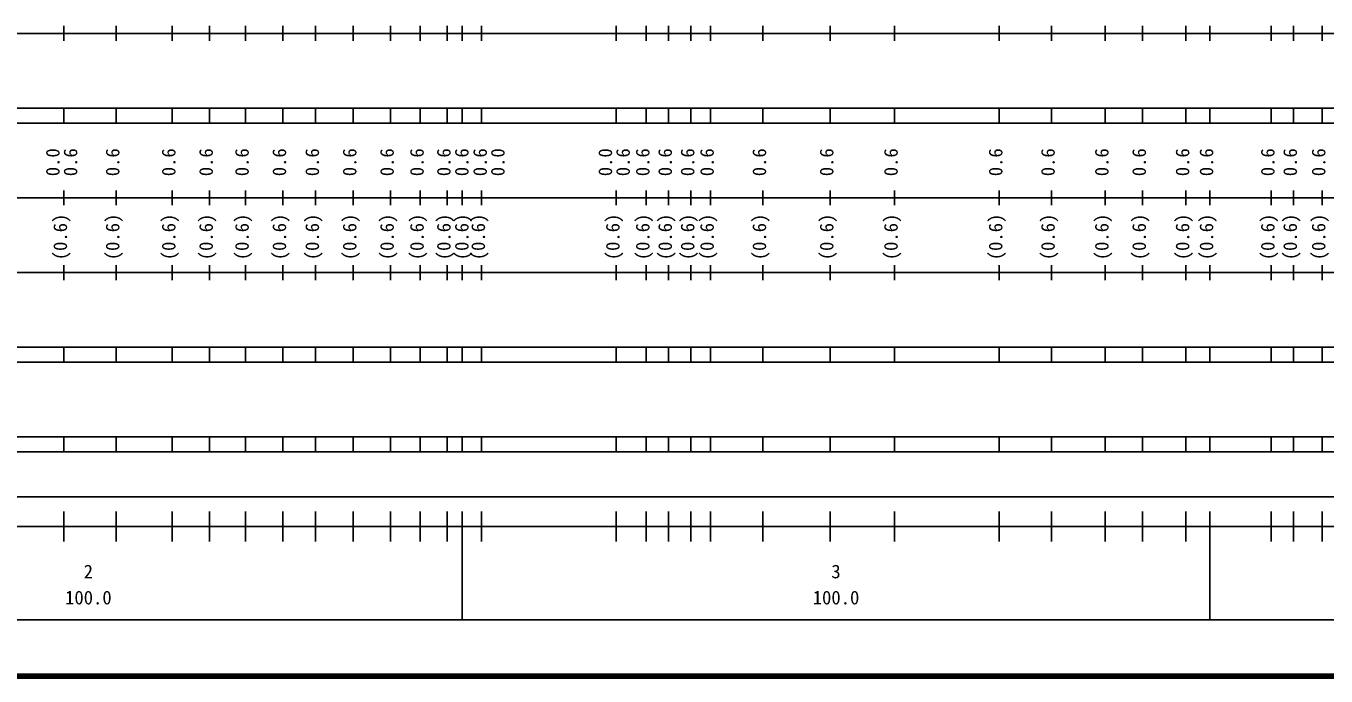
# Model space of a CAD drawing. Units: millimetres on the paper, enlarged 1000 times. Extents: x 40000 to 680000, y 20000 to 380000.
# Drawn here: x 209658 to 383533, y 20000 to 107000 of the extents above; entities that cross this region are included whole.
import ezdxf
from ezdxf.enums import TextEntityAlignment as Align

# ---------------------------------------------------------------- set-up
doc = ezdxf.new("R2010")
doc.units = ezdxf.units.MM
doc.header["$LTSCALE"] = 1000
doc.layers.add('M-TTL', color=2, linetype='Continuous', lineweight=140)
doc.layers.add('M-TTL-BAND', color=7, linetype='Continuous', lineweight=25)
doc.styles.add('ＭＳ ゴシック', font='')
doc.styles.get('ＭＳ ゴシック').set_extended_font_data('MS Gothic')

msp = doc.modelspace()

# ---------------------------------------------------------------- linework, layer by layer
at = {"layer": 'M-TTL'}
msp.add_line((40000, 20000), (680000, 20000), dxfattribs=at)
at = {"layer": 'M-TTL-BAND'}
for p, q in [((214700, 105000), (214700, 107000)), ((221700, 105000), (221700, 107000)), ((229200, 105000), (229200, 107000)), ((234200, 105000), (234200, 107000)), ((239000, 105000), (239000, 107000)), ((244000, 105000), (244000, 107000)), ((248400, 105000), (248400, 107000)), ((253400, 105000), (253400, 107000)), ((258400, 105000), (258400, 107000)), ((262400, 105000), (262400, 107000)), ((266000, 105000), (266000, 107000)), ((268000, 105000), (268000, 107000)), ((270600, 105000), (270600, 107000)), ((288600, 105000), (288600, 107000)), ((292600, 105000), (292600, 107000)), ((295600, 105000), (295600, 107000)), ((298600, 105000), (298600, 107000)), ((301200, 105000), (301200, 107000)), ((308200, 105000), (308200, 107000)), ((317200, 105000), (317200, 107000)), ((325800, 105000), (325800, 107000)), ((339800, 105000), (339800, 107000)), ((346800, 105000), (346800, 107000)), ((354000, 105000), (354000, 107000)), ((359000, 105000), (359000, 107000)), ((364800, 105000), (364800, 107000)), ((368000, 105000), (368000, 107000)), ((376200, 105000), (376200, 107000)), ((379200, 105000), (379200, 107000)), ((383000, 105000), (383000, 107000)), ((46000, 106000), (579000, 106000)), ((40000, 96000), (579000, 96000)), ((214700, 94000), (214700, 96000)), ((221700, 94000), (221700, 96000)), ((229200, 94000), (229200, 96000)), ((234200, 94000), (234200, 96000)), ((239000, 94000), (239000, 96000)), ((244000, 94000), (244000, 96000)), ((248400, 94000), (248400, 96000)), ((253400, 94000), (253400, 96000)), ((258400, 94000), (258400, 96000)), ((262400, 94000), (262400, 96000)), ((266000, 94000), (266000, 96000)), ((268000, 94000), (268000, 96000)), ((270600, 94000), (270600, 96000)), ((288600, 94000), (288600, 96000)), ((292600, 94000), (292600, 96000)), ((295600, 94000), (295600, 96000)), ((298600, 94000), (298600, 96000)), ((301200, 94000), (301200, 96000)), ((308200, 94000), (308200, 96000)), ((317200, 94000), (317200, 96000)), ((325800, 94000), (325800, 96000)), ((339800, 94000), (339800, 96000)), ((346800, 94000), (346800, 96000)), ((354000, 94000), (354000, 96000)), ((359000, 94000), (359000, 96000)), ((364800, 94000), (364800, 96000)), ((368000, 94000), (368000, 96000)), ((376200, 94000), (376200, 96000)), ((379200, 94000), (379200, 96000)), ((383000, 94000), (383000, 96000)), ((40000, 94000), (579000, 94000)), ((49000, 84000), (579000, 84000)), ((214700, 83000), (214700, 85000)), ((221700, 83000), (221700, 85000)), ((229200, 83000), (229200, 85000)), ((234200, 83000), (234200, 85000)), ((239000, 83000), (239000, 85000)), ((244000, 83000), (244000, 85000)), ((248400, 83000), (248400, 85000)), ((253400, 83000), (253400, 85000)), ((258400, 83000), (258400, 85000)), ((262400, 83000), (262400, 85000)), ((266000, 83000), (266000, 85000)), ((268000, 83000), (268000, 85000)), ((270600, 83000), (270600, 85000)), ((288600, 83000), (288600, 85000)), ((292600, 83000), (292600, 85000)), ((295600, 83000), (295600, 85000)), ((298600, 83000), (298600, 85000)), ((301200, 83000), (301200, 85000)), ((308200, 83000), (308200, 85000)), ((317200, 83000), (317200, 85000)), ((325800, 83000), (325800, 85000)), ((339800, 83000), (339800, 85000)), ((346800, 83000), (346800, 85000)), ((354000, 83000), (354000, 85000)), ((359000, 83000), (359000, 85000)), ((364800, 83000), (364800, 85000)), ((368000, 83000), (368000, 85000)), ((376200, 83000), (376200, 85000)), ((379200, 83000), (379200, 85000)), ((383000, 83000), (383000, 85000)), ((214700, 73000), (214700, 75000)), ((221700, 73000), (221700, 75000)), ((229200, 73000), (229200, 75000)), ((234200, 73000), (234200, 75000)), ((239000, 73000), (239000, 75000)), ((244000, 73000), (244000, 75000)), ((248400, 73000), (248400, 75000)), ((253400, 73000), (253400, 75000)), ((258400, 73000), (258400, 75000)), ((262400, 73000), (262400, 75000)), ((266000, 73000), (266000, 75000)), ((268000, 73000), (268000, 75000)), ((270600, 73000), (270600, 75000)), ((288600, 73000), (288600, 75000)), ((292600, 73000), (292600, 75000)), ((295600, 73000), (295600, 75000)), ((298600, 73000), (298600, 75000)), ((301200, 73000), (301200, 75000)), ((308200, 73000), (308200, 75000)), ((317200, 73000), (317200, 75000)), ((325800, 73000), (325800, 75000)), ((339800, 73000), (339800, 75000)), ((346800, 73000), (346800, 75000)), ((354000, 73000), (354000, 75000)), ((359000, 73000), (359000, 75000)), ((364800, 73000), (364800, 75000)), ((368000, 73000), (368000, 75000)), ((376200, 73000), (376200, 75000)), ((379200, 73000), (379200, 75000)), ((383000, 73000), (383000, 75000)), ((40000, 74000), (579000, 74000)), ((40000, 64000), (579000, 64000)), ((214700, 62000), (214700, 64000)), ((221700, 62000), (221700, 64000)), ((229200, 62000), (229200, 64000)), ((234200, 62000), (234200, 64000)), ((239000, 62000), (239000, 64000)), ((244000, 62000), (244000, 64000)), ((248400, 62000), (248400, 64000)), ((253400, 62000), (253400, 64000)), ((258400, 62000), (258400, 64000)), ((262400, 62000), (262400, 64000)), ((266000, 62000), (266000, 64000)), ((268000, 62000), (268000, 64000)), ((270600, 62000), (270600, 64000)), ((288600, 62000), (288600, 64000)), ((292600, 62000), (292600, 64000)), ((295600, 62000), (295600, 64000)), ((298600, 62000), (298600, 64000)), ((301200, 62000), (301200, 64000)), ((308200, 62000), (308200, 64000)), ((317200, 62000), (317200, 64000)), ((325800, 62000), (325800, 64000)), ((339800, 62000), (339800, 64000)), ((346800, 62000), (346800, 64000)), ((354000, 62000), (354000, 64000)), ((359000, 62000), (359000, 64000)), ((364800, 62000), (364800, 64000)), ((368000, 62000), (368000, 64000)), ((376200, 62000), (376200, 64000)), ((379200, 62000), (379200, 64000)), ((383000, 62000), (383000, 64000)), ((40000, 62000), (579000, 62000)), ((40000, 52000), (579000, 52000)), ((214700, 50000), (214700, 52000)), ((221700, 50000), (221700, 52000)), ((229200, 50000), (229200, 52000)), ((234200, 50000), (234200, 52000)), ((239000, 50000), (239000, 52000)), ((244000, 50000), (244000, 52000)), ((248400, 50000), (248400, 52000)), ((253400, 50000), (253400, 52000)), ((258400, 50000), (258400, 52000)), ((262400, 50000), (262400, 52000)), ((266000, 50000), (266000, 52000)), ((268000, 50000), (268000, 52000)), ((270600, 50000), (270600, 52000)), ((288600, 50000), (288600, 52000)), ((292600, 50000), (292600, 52000)), ((295600, 50000), (295600, 52000)), ((298600, 50000), (298600, 52000)), ((301200, 50000), (301200, 52000)), ((308200, 50000), (308200, 52000)), ((317200, 50000), (317200, 52000)), ((325800, 50000), (325800, 52000)), ((339800, 50000), (339800, 52000)), ((346800, 50000), (346800, 52000)), ((354000, 50000), (354000, 52000)), ((359000, 50000), (359000, 52000)), ((364800, 50000), (364800, 52000)), ((368000, 50000), (368000, 52000)), ((376200, 50000), (376200, 52000)), ((379200, 50000), (379200, 52000)), ((383000, 50000), (383000, 52000)), ((40000, 50000), (579000, 50000)), ((71000, 44000), (565000, 44000)), ((214700, 38000), (214700, 42000)), ((221700, 38000), (221700, 42000)), ((229200, 38000), (229200, 42000)), ((234200, 38000), (234200, 42000)), ((239000, 38000), (239000, 42000)), ((244000, 38000), (244000, 42000)), ((248400, 38000), (248400, 42000)), ((253400, 38000), (253400, 42000)), ((258400, 38000), (258400, 42000)), ((262400, 38000), (262400, 42000)), ((266000, 38000), (266000, 42000)), ((268000, 27500), (268000, 42000)), ((270600, 38000), (270600, 42000)), ((288600, 38000), (288600, 42000)), ((292600, 38000), (292600, 42000)), ((295600, 38000), (295600, 42000)), ((298600, 38000), (298600, 42000)), ((301200, 38000), (301200, 42000)), ((308200, 38000), (308200, 42000)), ((317200, 38000), (317200, 42000)), ((325800, 38000), (325800, 42000)), ((339800, 38000), (339800, 42000)), ((346800, 38000), (346800, 42000)), ((354000, 38000), (354000, 42000)), ((359000, 38000), (359000, 42000)), ((364800, 38000), (364800, 42000)), ((368000, 27500), (368000, 42000)), ((376200, 38000), (376200, 42000)), ((379200, 38000), (379200, 42000)), ((383000, 38000), (383000, 42000)), ((40000, 40000), (579000, 40000)), ((68000, 27500), (579000, 27500))]:
    msp.add_line(p, q, dxfattribs=at)

# ---------------------------------------------------------------- texts
at = {"layer": 'M-TTL-BAND', "style": 'ＭＳ ゴシック'}
for s, p in [('0.0', (214700, 88764)), ('0.6', (217070, 88764)), ('0.6', (222700, 88764)), ('0.6', (230200, 88764)), ('0.6', (235200, 88764)), ('0.6', (240000, 88764)), ('0.6', (245000, 88764)), ('0.6', (249400, 88764)), ('0.6', (254400, 88764)), ('0.6', (259400, 88764)), ('0.6', (263400, 88764)), ('0.6', (267000, 88764)), ('0.6', (269400, 88764)), ('0.6', (271850, 88764)), ('0.0', (274220, 88764)), ('0.0', (288600, 88764)), ('0.6', (290970, 88764)), ('0.6', (293600, 88764)), ('0.6', (296600, 88764)), ('0.6', (299600, 88764)), ('0.6', (302200, 88764)), ('0.6', (309200, 88764)), ('0.6', (318200, 88764)), ('0.6', (326800, 88764)), ('0.6', (340800, 88764)), ('0.6', (347800, 88764)), ('0.6', (355000, 88764)), ('0.6', (360000, 88764)), ('0.6', (365800, 88764)), ('0.6', (369000, 88764)), ('0.6', (377200, 88764)), ('0.6', (380200, 88764)), ('0.6', (384000, 88764)), ('(0.6)', (215700, 78764)), ('(0.6)', (222700, 78764)), ('(0.6)', (230200, 78764)), ('(0.6)', (235200, 78764)), ('(0.6)', (240000, 78764)), ('(0.6)', (245000, 78764)), ('(0.6)', (249400, 78764)), ('(0.6)', (254400, 78764)), ('(0.6)', (259400, 78764)), ('(0.6)', (263400, 78764)), ('(0.6)', (267000, 78764)), ('(0.6)', (269400, 78764)), ('(0.6)', (271600, 78764)), ('(0.6)', (289600, 78764)), ('(0.6)', (293600, 78764)), ('(0.6)', (296600, 78764)), ('(0.6)', (299600, 78764)), ('(0.6)', (302200, 78764)), ('(0.6)', (309200, 78764)), ('(0.6)', (318200, 78764)), ('(0.6)', (326800, 78764)), ('(0.6)', (340800, 78764)), ('(0.6)', (347800, 78764)), ('(0.6)', (355000, 78764)), ('(0.6)', (360000, 78764)), ('(0.6)', (365800, 78764)), ('(0.6)', (369000, 78764)), ('(0.6)', (377200, 78764)), ('(0.6)', (380200, 78764)), ('(0.6)', (384000, 78764))]:
    msp.add_text(s, height=1833, rotation=90, dxfattribs=at).set_placement(p, align=Align.BOTTOM_CENTER)
for s, p in [('2', (218000, 32523)), ('3', (318000, 32523)), ('100.0', (218000, 29033)), ('100.0', (318000, 29033))]:
    msp.add_text(s, height=1833, dxfattribs=at).set_placement(p, align=Align.BOTTOM_CENTER)

doc.saveas('drawing.dxf')
